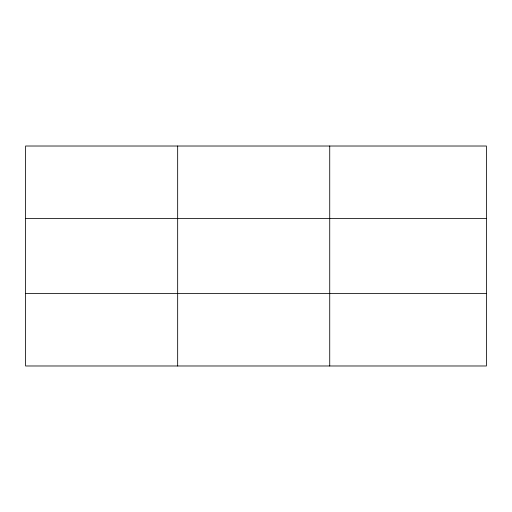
<?xml version="1.0" encoding="UTF-8"?>
<svg xmlns="http://www.w3.org/2000/svg" width="512" height="512" viewBox="0 0 512 512"><rect width="100%" height="100%" fill="white"/><g stroke="black" fill="none" stroke-linecap="round" stroke-linejoin="round"><path stroke-width="0.77" d="M177.664 146.016L177.664 365.984M329.728 146.016L329.728 365.984M486.4 218.605L486.4 146.016L25.6 146.016L25.6 365.984L486.4 365.984L486.4 218.605L25.6 218.605M25.6 293.395L486.4 293.395"/></g></svg>
